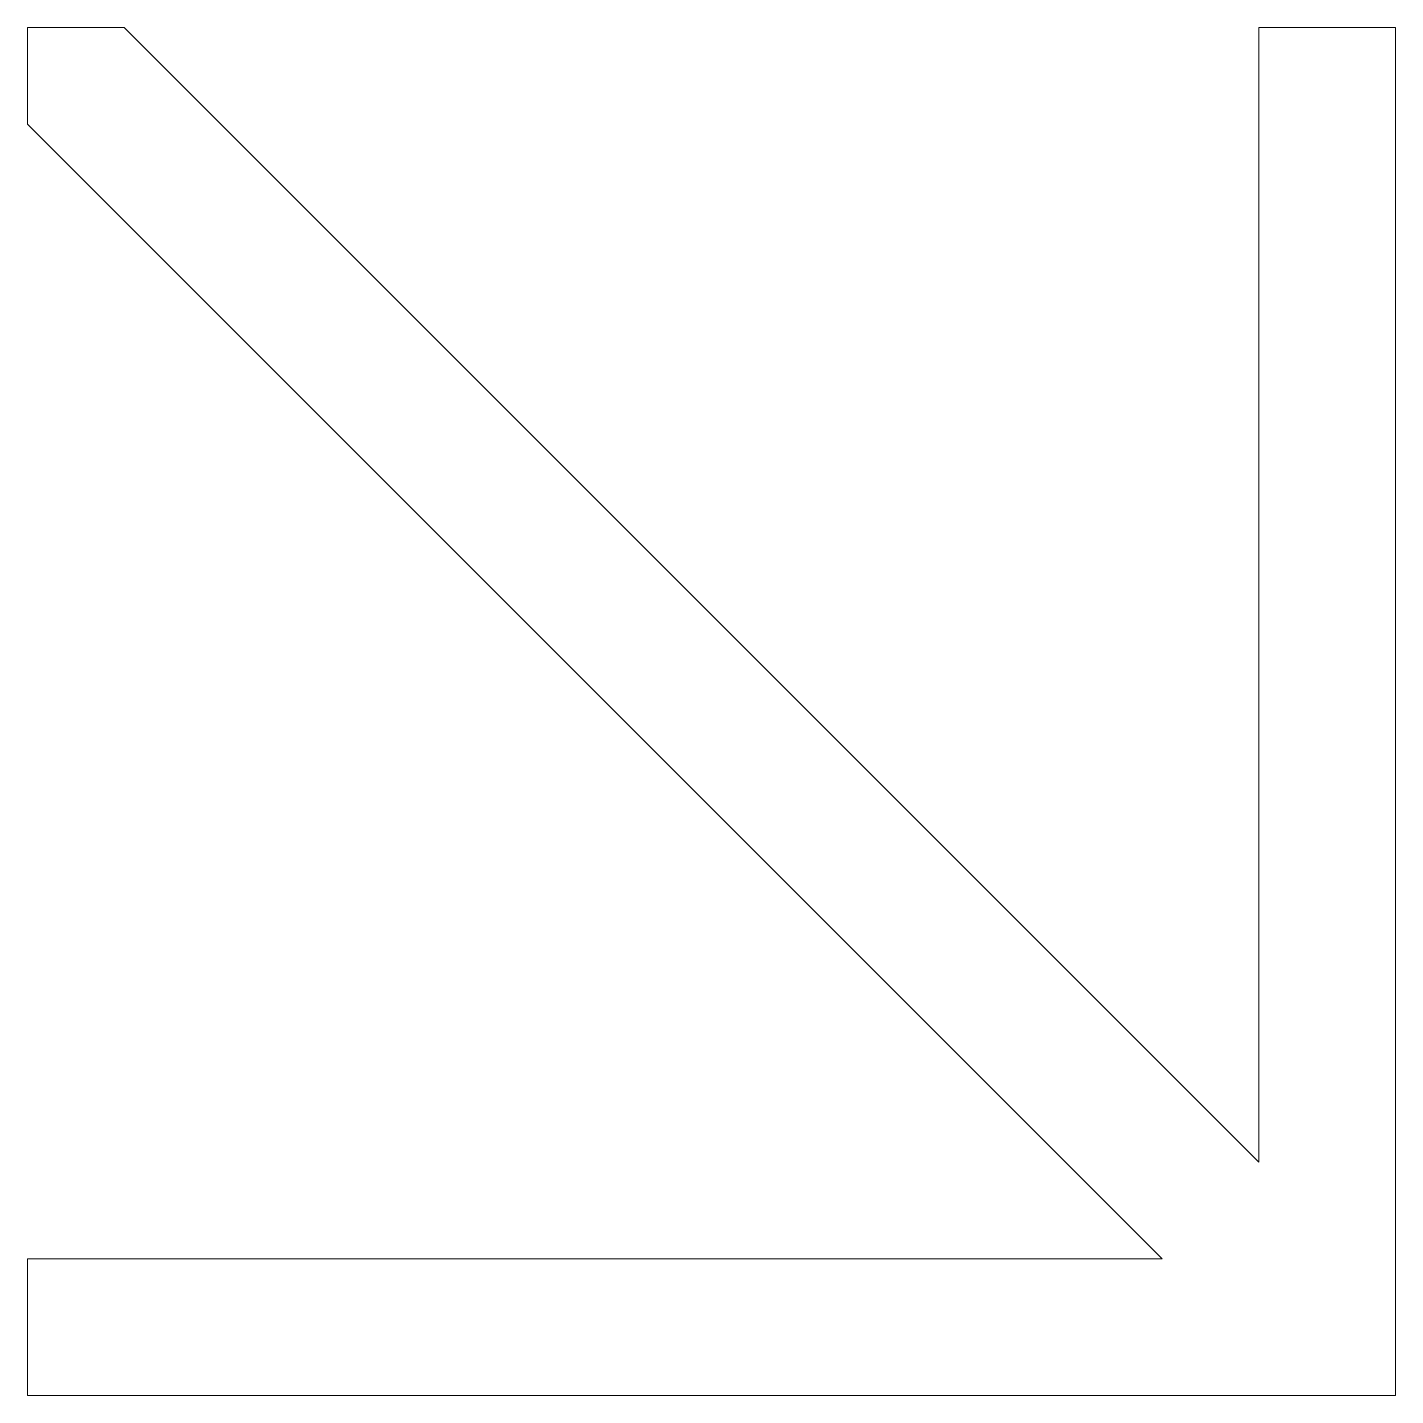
# Model space of a CAD drawing. Header units: inches. Extents: x 0 to 10, y -10 to 0.
import ezdxf

# ---------------------------------------------------------------- set-up
doc = ezdxf.new("R2010")
doc.units = ezdxf.units.IN
doc.header["$MEASUREMENT"] = 0
doc.layers.add('main', color=250, linetype='Continuous', lineweight=0)

msp = doc.modelspace()

# ---------------------------------------------------------------- linework, layer by layer
at = {"layer": 'main'}
for p, q in [((0, -0.707), (0, 0)), ((0, 0), (0.707, 0)), ((0.707, 0), (9, -8.293)), ((9, -8.293), (9, 0)), ((9, 0), (10, 0)), ((10, 0), (10, -10)), ((8.293, -9), (0, -0.707)), ((0, -10), (0, -9)), ((0, -9), (8.293, -9)), ((10, -10), (0, -10))]:
    msp.add_line(p, q, dxfattribs=at)

doc.saveas('drawing.dxf')
